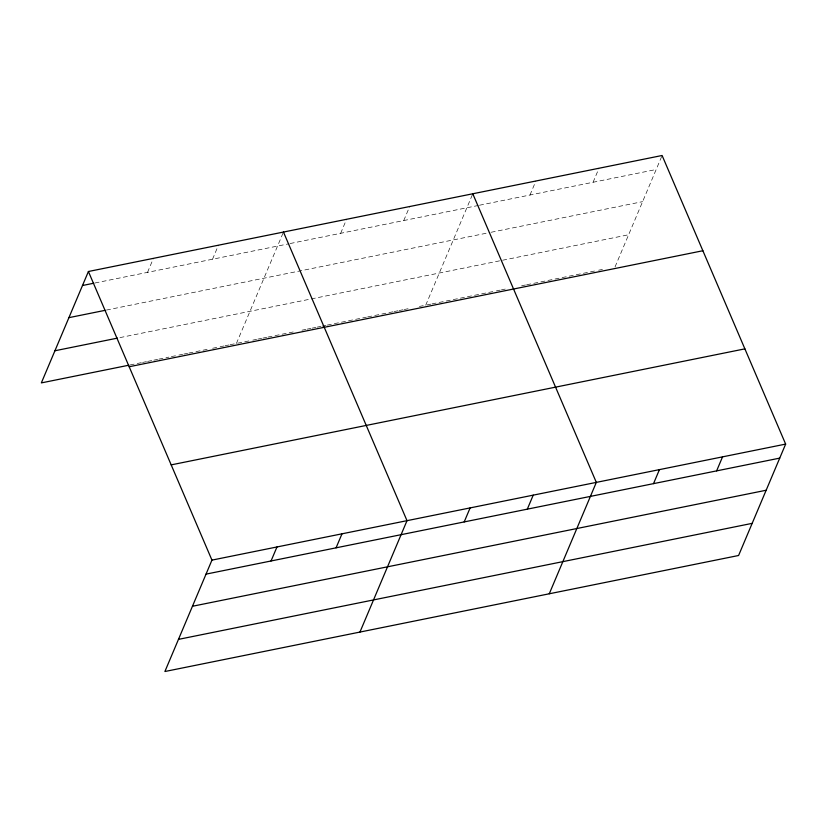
<?xml version="1.0" encoding="UTF-8"?>
<svg xmlns="http://www.w3.org/2000/svg" width="827" height="827" viewBox="0 0 827 827"><rect width="100%" height="100%" fill="white"/><g stroke="black" fill="none" stroke-linecap="round" stroke-linejoin="round"><path stroke-width="0.62" stroke-dasharray="4.13 3.1" d="M147.506 272.372L153.429 258.355M212.529 259.223L218.442 245.205M236.408 343.453L282.968 233.224M340.652 233.307L346.565 219.3M403.752 220.551L409.675 206.533M425.729 305.173L472.786 193.776M529.973 195.027L535.886 181.01M593.073 182.26L598.996 168.253M615.05 266.883L662.107 155.486M94.991 282.989L288.902 243.779M290.163 243.52L478.223 205.489M479.484 205.23L656.183 169.504M106.425 310.063L489.894 232.521M491.155 232.263L642.61 201.643M119.946 337.612L628.623 234.754M130.128 364.945L141.376 362.671M142.626 362.422L146.379 361.657M147.63 361.409L152.633 360.396M153.884 360.148L157.637 359.383M158.887 359.135L168.884 357.109M171.385 356.602L177.64 355.341M178.89 355.083L182.643 354.328M183.894 354.07L187.646 353.315M188.897 353.067L207.649 349.273M212.653 348.26L218.907 346.999M220.147 346.74L223.9 345.986M225.151 345.727L228.903 344.973M230.154 344.714L235.157 343.712M237.669 343.195L251.553 340.393M252.814 340.135L256.597 339.37M257.859 339.111L261.652 338.346M262.914 338.098L266.697 337.333M267.958 337.075L293.203 331.968M302.041 330.18L305.825 329.415M307.086 329.167L310.869 328.391M312.13 328.143L315.924 327.378M317.186 327.12L320.969 326.355M322.23 326.096L326.014 325.331M327.285 325.083L366.402 317.165M367.674 316.906L392.908 311.81M394.169 311.552L397.963 310.787M399.224 310.528L403.007 309.763M404.269 309.505L408.052 308.74M419.413 306.445L423.207 305.68M426.99 304.915L430.774 304.15M432.035 303.891L495.146 291.135M496.407 290.877L500.19 290.112M501.451 289.853L505.245 289.088M521.651 285.77L525.434 285.005M526.696 284.757L597.373 270.46M598.634 270.202L602.428 269.437"/><path stroke-width="1.24" d="M88.406 271.504L211.95 560.117L164.893 671.514L738.594 555.496L785.65 444.099L662.107 155.486L88.406 271.504L41.35 382.901L128.878 365.203M271.049 560.975L276.973 546.967M336.072 547.825L341.996 533.818M359.952 632.066L407.008 520.669L283.465 232.056M464.195 521.92L470.118 507.912M527.306 509.163L533.219 495.146M549.273 593.776L596.329 482.389L472.786 193.776M653.516 483.64L659.439 469.622M716.627 470.873L722.54 456.866M82.483 285.511L93.74 283.237M68.91 317.651L105.174 310.321M54.923 350.762L117.444 338.119M129.177 366.743L702.878 250.736M171.179 464.877L744.879 348.86M211.95 560.117L785.65 444.099M206.037 574.124L779.727 458.117M192.464 606.263L766.153 490.246M178.477 639.374L752.167 523.357"/></g></svg>
